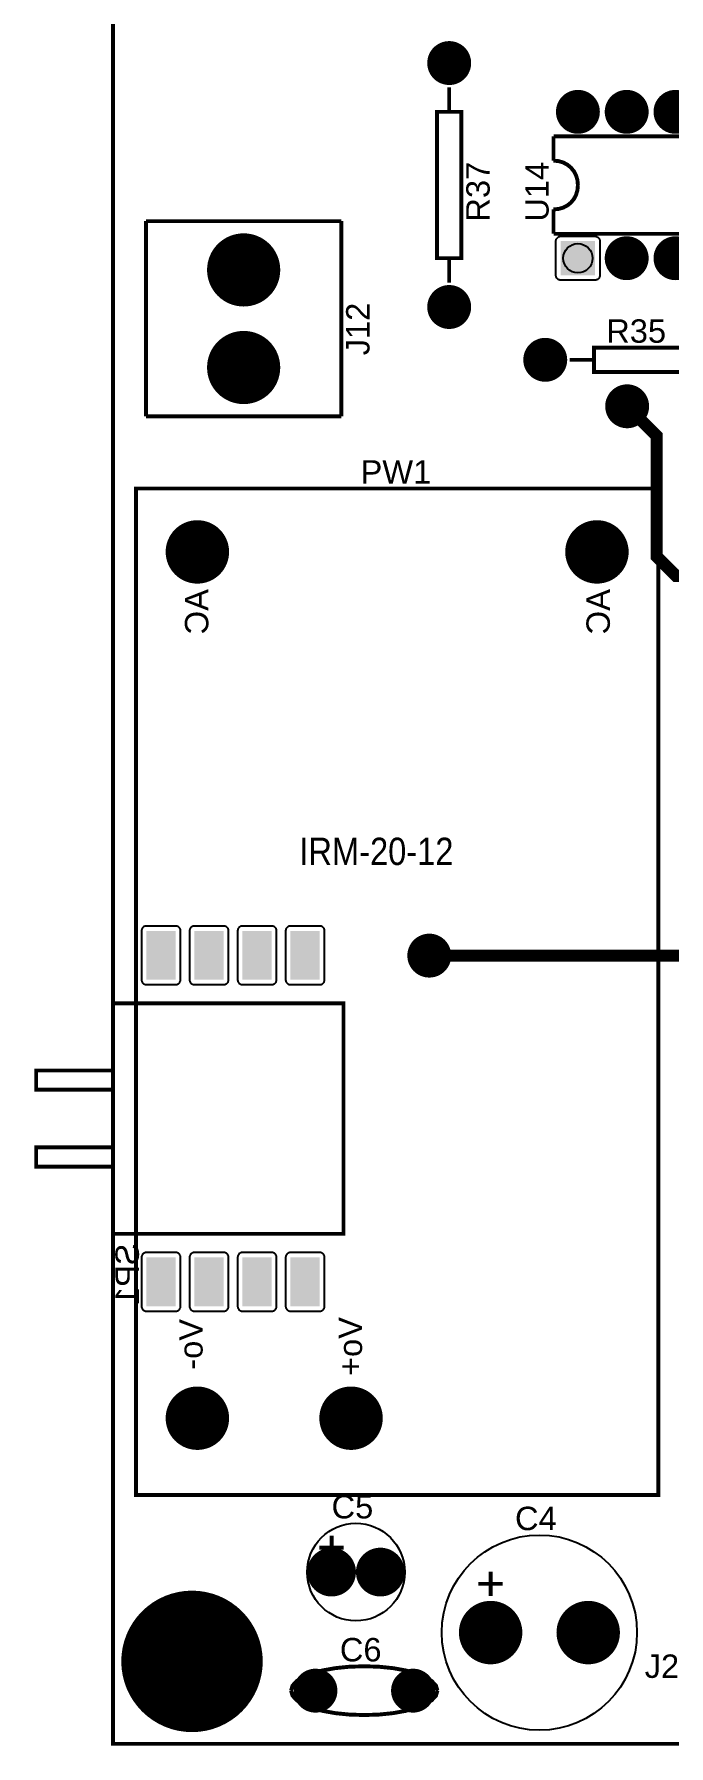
# Model space of a CAD drawing. Header units: inches. Extents: x -3.05 to 3.04, y -2.64 to 2.64.
# Drawn here: x -3.045 to -1.745, y -2.643 to 0.865 of the extents above; entities that cross this region are included whole.
import ezdxf

# ---------------------------------------------------------------- set-up
doc = ezdxf.new("R2010")
doc.units = ezdxf.units.IN
doc.layers.get('0').update_dxf_attribs({"linetype": 'CONTINUOUS'})

# ---------------------------------------------------------------- blocks, each defined once
blk = doc.blocks.new('RPAD')
blk.add_trace([(-0.5, -0.5), (-0.5, 0.5), (0.5, -0.5), (0.5, 0.5)])
blk = doc.blocks.new('EPAD')
at = {"const_width": 0.5}
blk.add_lwpolyline([(-0.25, 0, 1), (0.25, 0, 1)], format="xyb", close=True, dxfattribs=at)

msp = doc.modelspace()

# ---------------------------------------------------------------- linework, layer by layer
for points, const_width in [([(-2.883827, -2.638811), (3.031205, -2.638811), (3.031205, 2.638811), (-2.883827, 2.638811), (-2.883827, -2.638811)], 0.008), ([(-2.883827, -2.638811), (3.031205, -2.638811), (3.031205, 2.638811), (-2.883827, 2.638811), (-2.883827, -2.638811)], 0.008), ([(-2.883827, -2.638811), (3.031205, -2.638811), (3.031205, 2.638811), (-2.883827, 2.638811), (-2.883827, -2.638811)], 0.008), ([(-2.19485, 0.756134), (-2.19485, 0.706134)], 0.008), ([(-2.19485, 0.756134), (-2.19485, 0.706134)], 0.008), ([(-2.19485, 0.756134), (-2.19485, 0.706134)], 0.008), ([(-2.21985, 0.406134), (-2.16985, 0.406134), (-2.16985, 0.706134), (-2.21985, 0.706134), (-2.21985, 0.406134)], 0.008), ([(-2.21985, 0.406134), (-2.16985, 0.406134), (-2.16985, 0.706134), (-2.21985, 0.706134), (-2.21985, 0.406134)], 0.008), ([(-2.21985, 0.406134), (-2.16985, 0.406134), (-2.16985, 0.706134), (-2.21985, 0.706134), (-2.21985, 0.406134)], 0.008), ([(-1.981071, 0.606134), (-1.981071, 0.656134)], 0.008), ([(-1.981071, 0.656134), (-1.681071, 0.656134)], 0.008), ([(-1.981071, 0.606134), (-1.981071, 0.656134)], 0.008), ([(-1.981071, 0.656134), (-1.681071, 0.656134)], 0.008), ([(-1.981071, 0.606134), (-1.981071, 0.656134)], 0.008), ([(-1.981071, 0.656134), (-1.681071, 0.656134)], 0.008), ([(-1.931071, 0.556134), (-1.93203, 0.566322), (-1.934805, 0.575759), (-1.939245, 0.584259), (-1.945196, 0.591634), (-1.952506, 0.597697), (-1.961024, 0.602259), (-1.970596, 0.605134), (-1.981071, 0.606134)], 0.008), ([(-1.931071, 0.556134), (-1.93203, 0.566322), (-1.934805, 0.575759), (-1.939245, 0.584259), (-1.945196, 0.591634), (-1.952506, 0.597697), (-1.961024, 0.602259), (-1.970596, 0.605134), (-1.981071, 0.606134)], 0.008), ([(-1.931071, 0.556134), (-1.93203, 0.566322), (-1.934805, 0.575759), (-1.939245, 0.584259), (-1.945196, 0.591634), (-1.952506, 0.597697), (-1.961024, 0.602259), (-1.970596, 0.605134), (-1.981071, 0.606134)], 0.008), ([(-1.931071, 0.556134), (-1.93203, 0.545659), (-1.934805, 0.536087), (-1.939245, 0.52757), (-1.945196, 0.520259), (-1.952506, 0.514308), (-1.961024, 0.509869), (-1.970596, 0.507093), (-1.981071, 0.506134)], 0.008), ([(-1.931071, 0.556134), (-1.93203, 0.545659), (-1.934805, 0.536087), (-1.939245, 0.52757), (-1.945196, 0.520259), (-1.952506, 0.514308), (-1.961024, 0.509869), (-1.970596, 0.507093), (-1.981071, 0.506134)], 0.008), ([(-1.931071, 0.556134), (-1.93203, 0.545659), (-1.934805, 0.536087), (-1.939245, 0.52757), (-1.945196, 0.520259), (-1.952506, 0.514308), (-1.961024, 0.509869), (-1.970596, 0.507093), (-1.981071, 0.506134)], 0.008), ([(-1.981071, 0.456134), (-1.981071, 0.506134)], 0.008), ([(-1.981071, 0.456134), (-1.981071, 0.506134)], 0.008), ([(-1.981071, 0.456134), (-1.981071, 0.506134)], 0.008), ([(-2.41611, 0.482119), (-2.81611, 0.482119)], 0.008), ([(-2.81611, 0.482119), (-2.81611, 0.082119)], 0.008), ([(-2.41611, 0.482119), (-2.81611, 0.482119)], 0.008), ([(-2.81611, 0.482119), (-2.81611, 0.082119)], 0.008), ([(-2.41611, 0.482119), (-2.81611, 0.482119)], 0.008), ([(-2.81611, 0.482119), (-2.81611, 0.082119)], 0.008), ([(-2.41611, 0.482119), (-2.41611, 0.082119)], 0.008), ([(-2.41611, 0.482119), (-2.41611, 0.082119)], 0.008), ([(-2.41611, 0.482119), (-2.41611, 0.082119)], 0.008), ([(-1.981071, 0.456134), (-1.681071, 0.456134)], 0.008), ([(-1.981071, 0.456134), (-1.681071, 0.456134)], 0.008), ([(-1.981071, 0.456134), (-1.681071, 0.456134)], 0.008), ([(-2.19485, 0.406134), (-2.19485, 0.356134)], 0.008), ([(-2.19485, 0.406134), (-2.19485, 0.356134)], 0.008), ([(-2.19485, 0.406134), (-2.19485, 0.356134)], 0.008), ([(-1.898, 0.172867), (-1.698, 0.172867), (-1.698, 0.222867), (-1.898, 0.222867), (-1.898, 0.172867)], 0.008), ([(-1.898, 0.172867), (-1.698, 0.172867), (-1.698, 0.222867), (-1.898, 0.222867), (-1.898, 0.172867)], 0.008), ([(-1.898, 0.172867), (-1.698, 0.172867), (-1.698, 0.222867), (-1.898, 0.222867), (-1.898, 0.172867)], 0.008), ([(-1.948, 0.197867), (-1.898, 0.197867)], 0.008), ([(-1.948, 0.197867), (-1.898, 0.197867)], 0.008), ([(-1.948, 0.197867), (-1.898, 0.197867)], 0.008), ([(0.311429, -0.467262), (-0.517911, -0.467262), (-0.740133, -0.24504), (-1.729789, -0.24504), (-1.769654, -0.205176), (-1.769654, 0.042135), (-1.830148, 0.10263)], 0.025), ([(-2.41611, 0.082119), (-2.81611, 0.082119)], 0.008), ([(-2.41611, 0.082119), (-2.81611, 0.082119)], 0.008), ([(-2.41611, 0.082119), (-2.81611, 0.082119)], 0.008), ([(-2.836937, -2.128913), (-1.766071, -2.128913), (-1.766071, -0.065921), (-2.836937, -0.065921), (-2.836937, -2.128913)], 0.008), ([(-2.836937, -2.128913), (-1.766071, -2.128913), (-1.766071, -0.065921), (-2.836937, -0.065921), (-2.836937, -2.128913)], 0.008), ([(-2.836937, -2.128913), (-1.766071, -2.128913), (-1.766071, -0.065921), (-2.836937, -0.065921), (-2.836937, -2.128913)], 0.008), ([(-2.23563, -1.023285), (-1.153797, -1.023285), (-1.146173, -1.015661)], 0.025), ([(-2.883827, -1.593472), (-2.411386, -1.593472), (-2.411386, -1.121031), (-2.883827, -1.121031), (-2.883827, -1.593472)], 0.008), ([(-2.883827, -1.593472), (-2.411386, -1.593472), (-2.411386, -1.121031), (-2.883827, -1.121031), (-2.883827, -1.593472)], 0.008), ([(-2.883827, -1.593472), (-2.411386, -1.593472), (-2.411386, -1.121031), (-2.883827, -1.121031), (-2.883827, -1.593472)], 0.008), ([(-3.041307, -1.298196), (-2.883827, -1.298196), (-2.883827, -1.258826), (-3.041307, -1.258826), (-3.041307, -1.298196)], 0.008), ([(-3.041307, -1.298196), (-2.883827, -1.298196), (-2.883827, -1.258826), (-3.041307, -1.258826), (-3.041307, -1.298196)], 0.008), ([(-3.041307, -1.298196), (-2.883827, -1.298196), (-2.883827, -1.258826), (-3.041307, -1.258826), (-3.041307, -1.298196)], 0.008), ([(-3.041307, -1.455677), (-2.883827, -1.455677), (-2.883827, -1.416307), (-3.041307, -1.416307), (-3.041307, -1.455677)], 0.008), ([(-3.041307, -1.455677), (-2.883827, -1.455677), (-2.883827, -1.416307), (-3.041307, -1.416307), (-3.041307, -1.455677)], 0.008), ([(-3.041307, -1.455677), (-2.883827, -1.455677), (-2.883827, -1.416307), (-3.041307, -1.416307), (-3.041307, -1.455677)], 0.008), ([(-2.435953, -2.211842), (-2.435953, -2.261842)], 0.008), ([(-2.435953, -2.211842), (-2.435953, -2.261842)], 0.008), ([(-2.435953, -2.211842), (-2.435953, -2.261842)], 0.008), ([(-2.460953, -2.236842), (-2.410953, -2.236842)], 0.008), ([(-2.460953, -2.236842), (-2.410953, -2.236842)], 0.008), ([(-2.460953, -2.236842), (-2.410953, -2.236842)], 0.008), ([(-2.134953, -2.310842), (-2.084953, -2.310842)], 0.008), ([(-2.134953, -2.310842), (-2.084953, -2.310842)], 0.008), ([(-2.134953, -2.310842), (-2.084953, -2.310842)], 0.008), ([(-2.109953, -2.285842), (-2.109953, -2.335842)], 0.008), ([(-2.109953, -2.285842), (-2.109953, -2.335842)], 0.008), ([(-2.109953, -2.285842), (-2.109953, -2.335842)], 0.008), ([(-2.518953, -2.529842), (-2.515994, -2.519655), (-2.507469, -2.510217), (-2.493904, -2.501717), (-2.475828, -2.494342), (-2.453767, -2.48828), (-2.42825, -2.483717), (-2.399802, -2.480842), (-2.368953, -2.479842)], 0.008), ([(-2.518953, -2.529842), (-2.515994, -2.519655), (-2.507469, -2.510217), (-2.493904, -2.501717), (-2.475828, -2.494342), (-2.453767, -2.48828), (-2.42825, -2.483717), (-2.399802, -2.480842), (-2.368953, -2.479842)], 0.008), ([(-2.518953, -2.529842), (-2.515994, -2.519655), (-2.507469, -2.510217), (-2.493904, -2.501717), (-2.475828, -2.494342), (-2.453767, -2.48828), (-2.42825, -2.483717), (-2.399802, -2.480842), (-2.368953, -2.479842)], 0.008), ([(-2.218953, -2.529842), (-2.221953, -2.519655), (-2.230578, -2.510217), (-2.244265, -2.501717), (-2.262453, -2.494342), (-2.284578, -2.48828), (-2.310078, -2.483717), (-2.33839, -2.480842), (-2.368953, -2.479842)], 0.008), ([(-2.218953, -2.529842), (-2.221953, -2.519655), (-2.230578, -2.510217), (-2.244265, -2.501717), (-2.262453, -2.494342), (-2.284578, -2.48828), (-2.310078, -2.483717), (-2.33839, -2.480842), (-2.368953, -2.479842)], 0.008), ([(-2.218953, -2.529842), (-2.221953, -2.519655), (-2.230578, -2.510217), (-2.244265, -2.501717), (-2.262453, -2.494342), (-2.284578, -2.48828), (-2.310078, -2.483717), (-2.33839, -2.480842), (-2.368953, -2.479842)], 0.008), ([(-2.518953, -2.529842), (-2.515994, -2.54003), (-2.507469, -2.549467), (-2.493904, -2.557967), (-2.475828, -2.565342), (-2.453767, -2.571405), (-2.42825, -2.575967), (-2.399802, -2.578842), (-2.368953, -2.579842)], 0.008), ([(-2.518953, -2.529842), (-2.515994, -2.54003), (-2.507469, -2.549467), (-2.493904, -2.557967), (-2.475828, -2.565342), (-2.453767, -2.571405), (-2.42825, -2.575967), (-2.399802, -2.578842), (-2.368953, -2.579842)], 0.008), ([(-2.518953, -2.529842), (-2.515994, -2.54003), (-2.507469, -2.549467), (-2.493904, -2.557967), (-2.475828, -2.565342), (-2.453767, -2.571405), (-2.42825, -2.575967), (-2.399802, -2.578842), (-2.368953, -2.579842)], 0.008), ([(-2.218953, -2.529842), (-2.221953, -2.54003), (-2.230578, -2.549467), (-2.244265, -2.557967), (-2.262453, -2.565342), (-2.284578, -2.571405), (-2.310078, -2.575967), (-2.33839, -2.578842), (-2.368953, -2.579842)], 0.008), ([(-2.218953, -2.529842), (-2.221953, -2.54003), (-2.230578, -2.549467), (-2.244265, -2.557967), (-2.262453, -2.565342), (-2.284578, -2.571405), (-2.310078, -2.575967), (-2.33839, -2.578842), (-2.368953, -2.579842)], 0.008), ([(-2.218953, -2.529842), (-2.221953, -2.54003), (-2.230578, -2.549467), (-2.244265, -2.557967), (-2.262453, -2.565342), (-2.284578, -2.571405), (-2.310078, -2.575967), (-2.33839, -2.578842), (-2.368953, -2.579842)], 0.008)]:
    msp.add_lwpolyline(points, dxfattribs=dict(const_width=const_width))
for points in [[(-1.966071, 0.451134), (-1.896071, 0.451134), (-1.895031, 0.451084), (-1.894026, 0.450935), (-1.893059, 0.450693), (-1.892135, 0.450363), (-1.891259, 0.449948), (-1.890435, 0.449453), (-1.889667, 0.448884), (-1.888961, 0.448244), (-1.888321, 0.447537), (-1.887752, 0.44677), (-1.887257, 0.445946), (-1.886843, 0.44507), (-1.886512, 0.444146), (-1.88627, 0.443179), (-1.886121, 0.442174), (-1.886071, 0.441134), (-1.886071, 0.371134), (-1.886121, 0.370095), (-1.88627, 0.36909), (-1.886512, 0.368123), (-1.886843, 0.367199), (-1.887257, 0.366322), (-1.887752, 0.365498), (-1.888321, 0.364731), (-1.888961, 0.364025), (-1.889667, 0.363385), (-1.890435, 0.362815), (-1.891259, 0.36232), (-1.892135, 0.361906), (-1.893059, 0.361575), (-1.894026, 0.361333), (-1.895031, 0.361185), (-1.896071, 0.361134), (-1.966071, 0.361134), (-1.96711, 0.361185), (-1.968115, 0.361333), (-1.969082, 0.361575), (-1.970006, 0.361906), (-1.970883, 0.36232), (-1.971707, 0.362815), (-1.972474, 0.363385), (-1.97318, 0.364025), (-1.97382, 0.364731), (-1.97439, 0.365498), (-1.974884, 0.366322), (-1.975299, 0.367199), (-1.97563, 0.368123), (-1.975872, 0.36909), (-1.97602, 0.370095), (-1.976071, 0.371134), (-1.976071, 0.441134), (-1.97602, 0.442174), (-1.975872, 0.443179), (-1.97563, 0.444146), (-1.975299, 0.44507), (-1.974884, 0.445946), (-1.97439, 0.44677), (-1.97382, 0.447537), (-1.97318, 0.448244), (-1.972474, 0.448884), (-1.971707, 0.449453), (-1.970883, 0.449948), (-1.970006, 0.450363), (-1.969082, 0.450693), (-1.968115, 0.450935), (-1.96711, 0.451084), (-1.966071, 0.451134)], [(-2.815402, -1.082606), (-2.755402, -1.082606), (-2.754362, -1.082556), (-2.753357, -1.082407), (-2.75239, -1.082165), (-2.751466, -1.081834), (-2.75059, -1.08142), (-2.749766, -1.080925), (-2.748998, -1.080356), (-2.748292, -1.079715), (-2.747652, -1.079009), (-2.747083, -1.078242), (-2.746588, -1.077418), (-2.746173, -1.076541), (-2.745843, -1.075617), (-2.7456, -1.07465), (-2.745452, -1.073645), (-2.745402, -1.072606), (-2.745402, -0.972606), (-2.745452, -0.971567), (-2.7456, -0.970561), (-2.745843, -0.969594), (-2.746173, -0.96867), (-2.746588, -0.967794), (-2.747083, -0.96697), (-2.747652, -0.966203), (-2.748292, -0.965496), (-2.748998, -0.964856), (-2.749766, -0.964287), (-2.75059, -0.963792), (-2.751466, -0.963378), (-2.75239, -0.963047), (-2.753357, -0.962805), (-2.754362, -0.962656), (-2.755402, -0.962606), (-2.815402, -0.962606), (-2.816441, -0.962656), (-2.817446, -0.962805), (-2.818413, -0.963047), (-2.819337, -0.963378), (-2.820213, -0.963792), (-2.821037, -0.964287), (-2.821805, -0.964856), (-2.822511, -0.965496), (-2.823151, -0.966203), (-2.82372, -0.96697), (-2.824215, -0.967794), (-2.82463, -0.96867), (-2.824961, -0.969594), (-2.825203, -0.970561), (-2.825351, -0.971567), (-2.825402, -0.972606), (-2.825402, -1.072606), (-2.825351, -1.073645), (-2.825203, -1.07465), (-2.824961, -1.075617), (-2.82463, -1.076541), (-2.824215, -1.077418), (-2.82372, -1.078242), (-2.823151, -1.079009), (-2.822511, -1.079715), (-2.821805, -1.080356), (-2.821037, -1.080925), (-2.820213, -1.08142), (-2.819337, -1.081834), (-2.818413, -1.082165), (-2.817446, -1.082407), (-2.816441, -1.082556), (-2.815402, -1.082606)], [(-2.716976, -1.082606), (-2.656976, -1.082606), (-2.655937, -1.082556), (-2.654932, -1.082407), (-2.653965, -1.082165), (-2.653041, -1.081834), (-2.652165, -1.08142), (-2.651341, -1.080925), (-2.650573, -1.080356), (-2.649867, -1.079715), (-2.649227, -1.079009), (-2.648657, -1.078242), (-2.648163, -1.077418), (-2.647748, -1.076541), (-2.647417, -1.075617), (-2.647175, -1.07465), (-2.647027, -1.073645), (-2.646976, -1.072606), (-2.646976, -0.972606), (-2.647027, -0.971567), (-2.647175, -0.970561), (-2.647417, -0.969594), (-2.647748, -0.96867), (-2.648163, -0.967794), (-2.648657, -0.96697), (-2.649227, -0.966203), (-2.649867, -0.965496), (-2.650573, -0.964856), (-2.651341, -0.964287), (-2.652165, -0.963792), (-2.653041, -0.963378), (-2.653965, -0.963047), (-2.654932, -0.962805), (-2.655937, -0.962656), (-2.656976, -0.962606), (-2.716976, -0.962606), (-2.718016, -0.962656), (-2.719021, -0.962805), (-2.719988, -0.963047), (-2.720912, -0.963378), (-2.721788, -0.963792), (-2.722612, -0.964287), (-2.72338, -0.964856), (-2.724086, -0.965496), (-2.724726, -0.966203), (-2.725295, -0.96697), (-2.72579, -0.967794), (-2.726205, -0.96867), (-2.726535, -0.969594), (-2.726778, -0.970561), (-2.726926, -0.971567), (-2.726976, -0.972606), (-2.726976, -1.072606), (-2.726926, -1.073645), (-2.726778, -1.07465), (-2.726535, -1.075617), (-2.726205, -1.076541), (-2.72579, -1.077418), (-2.725295, -1.078242), (-2.724726, -1.079009), (-2.724086, -1.079715), (-2.72338, -1.080356), (-2.722612, -1.080925), (-2.721788, -1.08142), (-2.720912, -1.081834), (-2.719988, -1.082165), (-2.719021, -1.082407), (-2.718016, -1.082556), (-2.716976, -1.082606)], [(-2.618551, -1.082606), (-2.558551, -1.082606), (-2.557512, -1.082556), (-2.556507, -1.082407), (-2.55554, -1.082165), (-2.554616, -1.081834), (-2.553739, -1.08142), (-2.552915, -1.080925), (-2.552148, -1.080356), (-2.551442, -1.079715), (-2.550802, -1.079009), (-2.550232, -1.078242), (-2.549738, -1.077418), (-2.549323, -1.076541), (-2.548992, -1.075617), (-2.54875, -1.07465), (-2.548602, -1.073645), (-2.548551, -1.072606), (-2.548551, -0.972606), (-2.548602, -0.971567), (-2.54875, -0.970561), (-2.548992, -0.969594), (-2.549323, -0.96867), (-2.549738, -0.967794), (-2.550232, -0.96697), (-2.550802, -0.966203), (-2.551442, -0.965496), (-2.552148, -0.964856), (-2.552915, -0.964287), (-2.553739, -0.963792), (-2.554616, -0.963378), (-2.55554, -0.963047), (-2.556507, -0.962805), (-2.557512, -0.962656), (-2.558551, -0.962606), (-2.618551, -0.962606), (-2.619591, -0.962656), (-2.620596, -0.962805), (-2.621563, -0.963047), (-2.622487, -0.963378), (-2.623363, -0.963792), (-2.624187, -0.964287), (-2.624955, -0.964856), (-2.625661, -0.965496), (-2.626301, -0.966203), (-2.62687, -0.96697), (-2.627365, -0.967794), (-2.62778, -0.96867), (-2.62811, -0.969594), (-2.628352, -0.970561), (-2.628501, -0.971567), (-2.628551, -0.972606), (-2.628551, -1.072606), (-2.628501, -1.073645), (-2.628352, -1.07465), (-2.62811, -1.075617), (-2.62778, -1.076541), (-2.627365, -1.077418), (-2.62687, -1.078242), (-2.626301, -1.079009), (-2.625661, -1.079715), (-2.624955, -1.080356), (-2.624187, -1.080925), (-2.623363, -1.08142), (-2.622487, -1.081834), (-2.621563, -1.082165), (-2.620596, -1.082407), (-2.619591, -1.082556), (-2.618551, -1.082606)], [(-2.520126, -1.082606), (-2.460126, -1.082606), (-2.459087, -1.082556), (-2.458081, -1.082407), (-2.457115, -1.082165), (-2.456191, -1.081834), (-2.455314, -1.08142), (-2.45449, -1.080925), (-2.453722, -1.080356), (-2.453017, -1.079715), (-2.452376, -1.079009), (-2.451807, -1.078242), (-2.451313, -1.077418), (-2.450898, -1.076541), (-2.450567, -1.075617), (-2.450325, -1.07465), (-2.450176, -1.073645), (-2.450126, -1.072606), (-2.450126, -0.972606), (-2.450176, -0.971567), (-2.450325, -0.970561), (-2.450567, -0.969594), (-2.450898, -0.96867), (-2.451313, -0.967794), (-2.451807, -0.96697), (-2.452376, -0.966203), (-2.453017, -0.965496), (-2.453722, -0.964856), (-2.45449, -0.964287), (-2.455314, -0.963792), (-2.456191, -0.963378), (-2.457115, -0.963047), (-2.458081, -0.962805), (-2.459087, -0.962656), (-2.460126, -0.962606), (-2.520126, -0.962606), (-2.521165, -0.962656), (-2.52217, -0.962805), (-2.523137, -0.963047), (-2.524061, -0.963378), (-2.524938, -0.963792), (-2.525762, -0.964287), (-2.52653, -0.964856), (-2.527235, -0.965496), (-2.527876, -0.966203), (-2.528445, -0.96697), (-2.528939, -0.967794), (-2.529354, -0.96867), (-2.529685, -0.969594), (-2.529927, -0.970561), (-2.530076, -0.971567), (-2.530126, -0.972606), (-2.530126, -1.072606), (-2.530076, -1.073645), (-2.529927, -1.07465), (-2.529685, -1.075617), (-2.529354, -1.076541), (-2.528939, -1.077418), (-2.528445, -1.078242), (-2.527876, -1.079009), (-2.527235, -1.079715), (-2.52653, -1.080356), (-2.525762, -1.080925), (-2.524938, -1.08142), (-2.524061, -1.081834), (-2.523137, -1.082165), (-2.52217, -1.082407), (-2.521165, -1.082556), (-2.520126, -1.082606)], [(-2.815402, -1.751897), (-2.755402, -1.751897), (-2.754362, -1.751847), (-2.753357, -1.751698), (-2.75239, -1.751456), (-2.751466, -1.751126), (-2.75059, -1.750711), (-2.749766, -1.750216), (-2.748998, -1.749647), (-2.748292, -1.749007), (-2.747652, -1.7483), (-2.747083, -1.747533), (-2.746588, -1.746709), (-2.746173, -1.745833), (-2.745843, -1.744909), (-2.7456, -1.743942), (-2.745452, -1.742937), (-2.745402, -1.741897), (-2.745402, -1.641897), (-2.745452, -1.640858), (-2.7456, -1.639853), (-2.745843, -1.638886), (-2.746173, -1.637962), (-2.746588, -1.637085), (-2.747083, -1.636261), (-2.747652, -1.635494), (-2.748292, -1.634788), (-2.748998, -1.634148), (-2.749766, -1.633578), (-2.75059, -1.633083), (-2.751466, -1.632669), (-2.75239, -1.632338), (-2.753357, -1.632096), (-2.754362, -1.631948), (-2.755402, -1.631897), (-2.815402, -1.631897), (-2.816441, -1.631948), (-2.817446, -1.632096), (-2.818413, -1.632338), (-2.819337, -1.632669), (-2.820213, -1.633083), (-2.821037, -1.633578), (-2.821805, -1.634148), (-2.822511, -1.634788), (-2.823151, -1.635494), (-2.82372, -1.636261), (-2.824215, -1.637085), (-2.82463, -1.637962), (-2.824961, -1.638886), (-2.825203, -1.639853), (-2.825351, -1.640858), (-2.825402, -1.641897), (-2.825402, -1.741897), (-2.825351, -1.742937), (-2.825203, -1.743942), (-2.824961, -1.744909), (-2.82463, -1.745833), (-2.824215, -1.746709), (-2.82372, -1.747533), (-2.823151, -1.7483), (-2.822511, -1.749007), (-2.821805, -1.749647), (-2.821037, -1.750216), (-2.820213, -1.750711), (-2.819337, -1.751126), (-2.818413, -1.751456), (-2.817446, -1.751698), (-2.816441, -1.751847), (-2.815402, -1.751897)], [(-2.716976, -1.751897), (-2.656976, -1.751897), (-2.655937, -1.751847), (-2.654932, -1.751698), (-2.653965, -1.751456), (-2.653041, -1.751126), (-2.652165, -1.750711), (-2.651341, -1.750216), (-2.650573, -1.749647), (-2.649867, -1.749007), (-2.649227, -1.7483), (-2.648657, -1.747533), (-2.648163, -1.746709), (-2.647748, -1.745833), (-2.647417, -1.744909), (-2.647175, -1.743942), (-2.647027, -1.742937), (-2.646976, -1.741897), (-2.646976, -1.641897), (-2.647027, -1.640858), (-2.647175, -1.639853), (-2.647417, -1.638886), (-2.647748, -1.637962), (-2.648163, -1.637085), (-2.648657, -1.636261), (-2.649227, -1.635494), (-2.649867, -1.634788), (-2.650573, -1.634148), (-2.651341, -1.633578), (-2.652165, -1.633083), (-2.653041, -1.632669), (-2.653965, -1.632338), (-2.654932, -1.632096), (-2.655937, -1.631948), (-2.656976, -1.631897), (-2.716976, -1.631897), (-2.718016, -1.631948), (-2.719021, -1.632096), (-2.719988, -1.632338), (-2.720912, -1.632669), (-2.721788, -1.633083), (-2.722612, -1.633578), (-2.72338, -1.634148), (-2.724086, -1.634788), (-2.724726, -1.635494), (-2.725295, -1.636261), (-2.72579, -1.637085), (-2.726205, -1.637962), (-2.726535, -1.638886), (-2.726778, -1.639853), (-2.726926, -1.640858), (-2.726976, -1.641897), (-2.726976, -1.741897), (-2.726926, -1.742937), (-2.726778, -1.743942), (-2.726535, -1.744909), (-2.726205, -1.745833), (-2.72579, -1.746709), (-2.725295, -1.747533), (-2.724726, -1.7483), (-2.724086, -1.749007), (-2.72338, -1.749647), (-2.722612, -1.750216), (-2.721788, -1.750711), (-2.720912, -1.751126), (-2.719988, -1.751456), (-2.719021, -1.751698), (-2.718016, -1.751847), (-2.716976, -1.751897)], [(-2.618551, -1.751897), (-2.558551, -1.751897), (-2.557512, -1.751847), (-2.556507, -1.751698), (-2.55554, -1.751456), (-2.554616, -1.751126), (-2.553739, -1.750711), (-2.552915, -1.750216), (-2.552148, -1.749647), (-2.551442, -1.749007), (-2.550802, -1.7483), (-2.550232, -1.747533), (-2.549738, -1.746709), (-2.549323, -1.745833), (-2.548992, -1.744909), (-2.54875, -1.743942), (-2.548602, -1.742937), (-2.548551, -1.741897), (-2.548551, -1.641897), (-2.548602, -1.640858), (-2.54875, -1.639853), (-2.548992, -1.638886), (-2.549323, -1.637962), (-2.549738, -1.637085), (-2.550232, -1.636261), (-2.550802, -1.635494), (-2.551442, -1.634788), (-2.552148, -1.634148), (-2.552915, -1.633578), (-2.553739, -1.633083), (-2.554616, -1.632669), (-2.55554, -1.632338), (-2.556507, -1.632096), (-2.557512, -1.631948), (-2.558551, -1.631897), (-2.618551, -1.631897), (-2.619591, -1.631948), (-2.620596, -1.632096), (-2.621563, -1.632338), (-2.622487, -1.632669), (-2.623363, -1.633083), (-2.624187, -1.633578), (-2.624955, -1.634148), (-2.625661, -1.634788), (-2.626301, -1.635494), (-2.62687, -1.636261), (-2.627365, -1.637085), (-2.62778, -1.637962), (-2.62811, -1.638886), (-2.628352, -1.639853), (-2.628501, -1.640858), (-2.628551, -1.641897), (-2.628551, -1.741897), (-2.628501, -1.742937), (-2.628352, -1.743942), (-2.62811, -1.744909), (-2.62778, -1.745833), (-2.627365, -1.746709), (-2.62687, -1.747533), (-2.626301, -1.7483), (-2.625661, -1.749007), (-2.624955, -1.749647), (-2.624187, -1.750216), (-2.623363, -1.750711), (-2.622487, -1.751126), (-2.621563, -1.751456), (-2.620596, -1.751698), (-2.619591, -1.751847), (-2.618551, -1.751897)], [(-2.520126, -1.751897), (-2.460126, -1.751897), (-2.459087, -1.751847), (-2.458081, -1.751698), (-2.457115, -1.751456), (-2.456191, -1.751126), (-2.455314, -1.750711), (-2.45449, -1.750216), (-2.453722, -1.749647), (-2.453017, -1.749007), (-2.452376, -1.7483), (-2.451807, -1.747533), (-2.451313, -1.746709), (-2.450898, -1.745833), (-2.450567, -1.744909), (-2.450325, -1.743942), (-2.450176, -1.742937), (-2.450126, -1.741897), (-2.450126, -1.641897), (-2.450176, -1.640858), (-2.450325, -1.639853), (-2.450567, -1.638886), (-2.450898, -1.637962), (-2.451313, -1.637085), (-2.451807, -1.636261), (-2.452376, -1.635494), (-2.453017, -1.634788), (-2.453722, -1.634148), (-2.45449, -1.633578), (-2.455314, -1.633083), (-2.456191, -1.632669), (-2.457115, -1.632338), (-2.458081, -1.632096), (-2.459087, -1.631948), (-2.460126, -1.631897), (-2.520126, -1.631897), (-2.521165, -1.631948), (-2.52217, -1.632096), (-2.523137, -1.632338), (-2.524061, -1.632669), (-2.524938, -1.633083), (-2.525762, -1.633578), (-2.52653, -1.634148), (-2.527235, -1.634788), (-2.527876, -1.635494), (-2.528445, -1.636261), (-2.528939, -1.637085), (-2.529354, -1.637962), (-2.529685, -1.638886), (-2.529927, -1.639853), (-2.530076, -1.640858), (-2.530126, -1.641897), (-2.530126, -1.741897), (-2.530076, -1.742937), (-2.529927, -1.743942), (-2.529685, -1.744909), (-2.529354, -1.745833), (-2.528939, -1.746709), (-2.528445, -1.747533), (-2.527876, -1.7483), (-2.527235, -1.749007), (-2.52653, -1.749647), (-2.525762, -1.750216), (-2.524938, -1.750711), (-2.524061, -1.751126), (-2.523137, -1.751456), (-2.52217, -1.751698), (-2.521165, -1.751847), (-2.520126, -1.751897)]]:
    msp.add_lwpolyline(points, close=True)
for centre, radius in [((-2.19485, 0.806134), 0.025), ((-1.931071, 0.706134), 0.03), ((-1.831071, 0.706134), 0.03), ((-1.731071, 0.706134), 0.03), ((-1.931071, 0.406134), 0.03), ((-1.831071, 0.406134), 0.03), ((-1.731071, 0.406134), 0.03), ((-2.61611, 0.382118), 0.03), ((-2.19485, 0.306134), 0.025), ((-2.61611, 0.182119), 0.03), ((-1.998, 0.197867), 0.025), ((-1.830148, 0.10263), 0.025), ((-2.710953, -0.195842), 0.03), ((-1.892055, -0.195842), 0.03), ((-2.23563, -1.023285), 0.025), ((-2.710953, -1.971433), 0.03), ((-2.395992, -1.971433), 0.03), ((-2.385953, -2.286842), 0.1), ((-2.385953, -2.286842), 0.1), ((-2.385953, -2.286842), 0.1), ((-2.009953, -2.410842), 0.2), ((-2.009953, -2.410842), 0.2), ((-2.009953, -2.410842), 0.2), ((-2.435953, -2.286842), 0.025), ((-2.335953, -2.286842), 0.025), ((-2.109953, -2.410842), 0.025), ((-1.909953, -2.410842), 0.025), ((-2.721953, -2.469842), 0.03), ((-2.468953, -2.529842), 0.025), ((-2.268953, -2.529842), 0.025)]:
    msp.add_circle(centre, radius)

# ---------------------------------------------------------------- block references
for name, p, xscale, yscale in [('EPAD', (-2.19485, 0.806134), 0.09, 0.09), ('EPAD', (-2.19485, 0.806134), 0.07, 0.07), ('EPAD', (-1.931071, 0.706134), 0.09, 0.09), ('EPAD', (-1.931071, 0.706134), 0.07, 0.07), ('EPAD', (-1.831071, 0.706134), 0.09, 0.09), ('EPAD', (-1.831071, 0.706134), 0.07, 0.07), ('EPAD', (-1.731071, 0.706134), 0.09, 0.09), ('EPAD', (-1.731071, 0.706134), 0.07, 0.07), ('EPAD', (-2.61611, 0.382119), 0.15, 0.15), ('EPAD', (-2.61611, 0.382119), 0.12, 0.12), ('RPAD', (-1.931071, 0.406134), 0.07, 0.07), ('EPAD', (-1.831071, 0.406134), 0.09, 0.09), ('EPAD', (-1.831071, 0.406134), 0.07, 0.07), ('EPAD', (-1.731071, 0.406134), 0.09, 0.09), ('EPAD', (-1.731071, 0.406134), 0.07, 0.07), ('EPAD', (-2.19485, 0.306134), 0.09, 0.09), ('EPAD', (-2.19485, 0.306134), 0.07, 0.07), ('EPAD', (-2.61611, 0.182119), 0.15, 0.15), ('EPAD', (-2.61611, 0.182119), 0.12, 0.12), ('EPAD', (-1.998, 0.197867), 0.09, 0.09), ('EPAD', (-1.998, 0.197867), 0.07, 0.07), ('EPAD', (-1.830148, 0.10263), 0.09, 0.09), ('EPAD', (-1.830148, 0.10263), 0.07, 0.07), ('EPAD', (-2.710953, -0.195842), 0.13, 0.13), ('EPAD', (-1.892055, -0.195842), 0.13, 0.13), ('EPAD', (-2.710953, -0.195842), 0.1, 0.1), ('EPAD', (-1.892055, -0.195842), 0.1, 0.1), ('EPAD', (-2.23563, -1.023285), 0.09, 0.09), ('EPAD', (-2.23563, -1.023285), 0.07, 0.07), ('EPAD', (-2.710953, -1.971433), 0.13, 0.13), ('EPAD', (-2.710953, -1.971433), 0.1, 0.1), ('EPAD', (-2.395992, -1.971433), 0.13, 0.13), ('EPAD', (-2.395992, -1.971433), 0.1, 0.1), ('EPAD', (-2.435953, -2.286842), 0.1, 0.1), ('EPAD', (-2.335953, -2.286842), 0.1, 0.1), ('EPAD', (-2.435953, -2.286842), 0.08, 0.08), ('EPAD', (-2.335953, -2.286842), 0.08, 0.08), ('EPAD', (-2.721953, -2.469842), 0.29, 0.29), ('EPAD', (-2.721953, -2.469842), 0.25, 0.25), ('EPAD', (-2.109953, -2.410842), 0.13, 0.13), ('EPAD', (-1.909953, -2.410842), 0.13, 0.13), ('EPAD', (-2.109953, -2.410842), 0.1, 0.1), ('EPAD', (-1.909953, -2.410842), 0.1, 0.1), ('EPAD', (-2.468953, -2.529842), 0.09, 0.09), ('EPAD', (-2.268953, -2.529842), 0.09, 0.09), ('EPAD', (-2.468953, -2.529842), 0.07, 0.07), ('EPAD', (-2.268953, -2.529842), 0.07, 0.07)]:
    msp.add_blockref(name, p, dxfattribs=dict(xscale=xscale, yscale=yscale))
at = {"xscale": 0.06, "yscale": 0.1, "rotation": 180}
for p in [(-2.785402, -1.022606), (-2.686976, -1.022606), (-2.588551, -1.022606), (-2.490126, -1.022606), (-2.785402, -1.691897), (-2.686976, -1.691897), (-2.588551, -1.691897), (-2.490126, -1.691897)]:
    msp.add_blockref('RPAD', p, dxfattribs=at)

# ---------------------------------------------------------------- texts
at = {"width": 1.041667}
for s, p in [('R37', (-2.11185, 0.481134)), ('R37', (-2.11185, 0.481134)), ('R37', (-2.11185, 0.481134)), ('U14', (-1.991071, 0.481134)), ('U14', (-1.991071, 0.481134)), ('U14', (-1.991071, 0.481134)), ('J12', (-2.35811, 0.207119)), ('J12', (-2.35811, 0.207119)), ('J12', (-2.35811, 0.207119))]:
    msp.add_text(s, height=0.048, rotation=90, dxfattribs=at).set_placement(p)
for s, height, width, p in [('R35', 0.048, 1.041667, (-1.873, 0.232867)), ('R35', 0.048, 1.041667, (-1.873, 0.232867)), ('R35', 0.048, 1.041667, (-1.873, 0.232867)), ('PW1', 0.048, 1.041667, (-2.376504, -0.055921)), ('PW1', 0.048, 1.041667, (-2.376504, -0.055921)), ('PW1', 0.048, 1.041667, (-2.376504, -0.055921)), ('IRM-20-12', 0.056, 0.892857, (-2.501937, -0.837574)), ('IRM-20-12', 0.056, 0.892857, (-2.501937, -0.837574)), ('IRM-20-12', 0.056, 0.892857, (-2.501937, -0.837574)), ('C5', 0.048, 1.041667, (-2.435953, -2.176842)), ('C5', 0.048, 1.041667, (-2.435953, -2.176842)), ('C5', 0.048, 1.041667, (-2.435953, -2.176842)), ('C4', 0.048, 1.041667, (-2.059953, -2.200842)), ('C4', 0.048, 1.041667, (-2.059953, -2.200842)), ('C4', 0.048, 1.041667, (-2.059953, -2.200842)), ('C6', 0.048, 1.041667, (-2.418953, -2.469842)), ('C6', 0.048, 1.041667, (-2.418953, -2.469842)), ('C6', 0.048, 1.041667, (-2.418953, -2.469842)), ('J2', 0.048, 1.041667, (-1.794205, -2.503709)), ('J2', 0.048, 1.041667, (-1.794205, -2.503709)), ('J2', 0.048, 1.041667, (-1.794205, -2.503709))]:
    msp.add_text(s, height=height, dxfattribs=dict(width=width)).set_placement(p)
at = {"text_generation_flag": 2, "width": 1.041667}
for s, rotation, p in [('AC', -270, (-2.688441, -0.271929)), ('AC', -270, (-2.688441, -0.271929)), ('AC', -270, (-2.688441, -0.271929)), ('AC', -270, (-1.865606, -0.271929)), ('AC', -270, (-1.865606, -0.271929)), ('AC', -270, (-1.865606, -0.271929)), ('SP1', 90, (-2.830835, -1.61296)), ('SP1', 90, (-2.830835, -1.61296)), ('SP1', 90, (-2.830835, -1.61296)), ('Vo-', -270, (-2.700252, -1.767992)), ('Vo-', -270, (-2.700252, -1.767992)), ('Vo-', -270, (-2.700252, -1.767992)), ('Vo+', -270, (-2.37348, -1.764055)), ('Vo+', -270, (-2.37348, -1.764055)), ('Vo+', -270, (-2.37348, -1.764055))]:
    msp.add_text(s, height=0.048, rotation=rotation, dxfattribs=at).set_placement(p)

doc.saveas('drawing.dxf')
